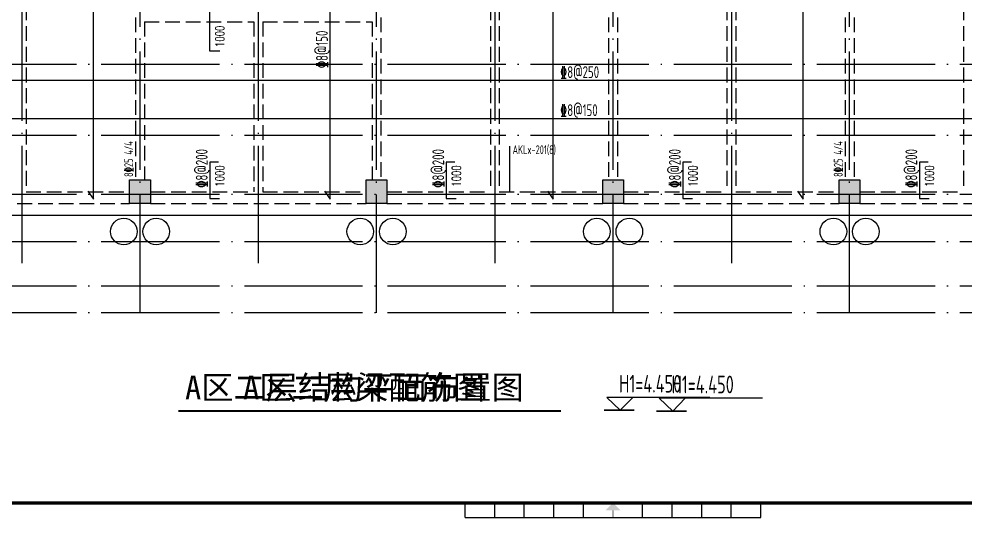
# Model space of a CAD drawing. Header units: millimetres. Extents: x 2998490 to 15040601, y 444546 to 7822218.
# Drawn here: x 14164175 to 14196175, y 7654454 to 7671349 of the extents above; entities that cross this region are included whole.
import ezdxf

# ---------------------------------------------------------------- set-up
doc = ezdxf.new("R2010")
doc.units = ezdxf.units.MM
doc.header["$LTSCALE"] = 2000
doc.linetypes.add('DASH', pattern=[0.35, 0.25, -0.1])
doc.linetypes.add('DOTE', pattern=[2.42, 2, -0.2, 0.02, -0.2])
for name, color, linetype in [('3-AXIS', 3, 'Continuous'), ('3-ban', 84, 'Continuous'), ('3-ban-rein', 1, 'Continuous'), ('3-ban-TEXT', 7, 'Continuous'), ('3-column-DOWN', 232, 'Continuous'), ('3-COLUMN-UP', 2, 'Continuous'), ('3-dote', 43, 'DOTE'), ('3-HATCH', 8, 'Continuous'), ('3-liang-rein-Y', 130, 'Continuous'), ('3-liang-R截面-X', 50, 'Continuous'), ('3-liang-s-1', 44, 'Continuous'), ('3-liang-xu', 120, 'DASH'), ('3-装饰线脚', 7, 'Continuous'), ('图框', 7, 'Continuous')]:
    doc.layers.add(name, color=color, linetype=linetype)
doc.styles.add('TJ1', font='tj-romans1.shx', dxfattribs={"width": 0.8, "bigfont": 'tj-hztxt1.shx'})
doc.styles.add('TSSD_Rein', font='Tssdeng.shx', dxfattribs={"width": 0.7, "bigfont": 'hztxt.shx'})
doc.styles.add('黑体', font='SIMHEI.TTF')

# ---------------------------------------------------------------- blocks, each defined once
blk = doc.blocks.new('TJAD_TK_A0')
at = {"layer": '图框'}
for p, q in [((1517.5, -436.65), (1517.5, -431.65)), ((1527.5, -436.65), (1527.5, -431.65)), ((1537.5, -436.65), (1537.5, -431.65)), ((1547.5, -436.65), (1547.5, -431.65)), ((1557.5, -436.65), (1557.5, -431.65)), ((1577.5, -436.65), (1577.5, -431.65)), ((1587.5, -436.65), (1587.5, -431.65)), ((1597.5, -436.65), (1597.5, -431.65)), ((1607.5, -436.65), (1607.5, -431.65)), ((1617.5, -436.65), (1617.5, -431.65)), ((1517.5, -436.65), (1617.5, -436.65))]:
    blk.add_line(p, q, dxfattribs=at)
at = {"layer": '图框', "const_width": 1.2}
blk.add_lwpolyline([(2152, -431.7), (2152, 389.3), (998, 389.3), (998, -431.7)], close=True, dxfattribs=at)
at = {"layer": '图框', "const_width": 0.3}
blk.add_lwpolyline([(1567.5, -434.15), (1567.5, -436.65)], dxfattribs=at)
at = {"layer": '图框'}
blk.add_solid([(1570, -434.15), (1565, -434.15), (1567.5, -431.65)], dxfattribs=at)

msp = doc.modelspace()

# ---------------------------------------------------------------- hatches: boundary and pattern name
at = {"layer": '3-HATCH'}
for points in [[(14167920.3, 7665902), (14168620.3, 7665902), (14168620.3, 7665102), (14167920.3, 7665102)], [(14175920.3, 7665902), (14176620.3, 7665902), (14176620.3, 7665102), (14175920.3, 7665102)], [(14183920.3, 7665902), (14184620.3, 7665902), (14184620.3, 7665102), (14183920.3, 7665102)], [(14191920.3, 7665902), (14192620.3, 7665902), (14192620.3, 7665102), (14191920.3, 7665102)]]:
    msp.add_hatch(color=256, dxfattribs=at).paths.add_polyline_path(points)

# ---------------------------------------------------------------- linework, layer by layer
at = {"layer": '3-AXIS', "color": 15, "linetype": 'DOTE'}
for p, q in [((14168270.3, 7661402), (14168270.3, 7691334.2)), ((14176270.3, 7661402), (14176270.3, 7691334.2)), ((14184270.3, 7661402), (14184270.3, 7691334.2)), ((14192270.3, 7661402), (14192270.3, 7691334.2)), ((14214520.3, 7669802), (14134833, 7669802)), ((14214520.3, 7667402), (14134833, 7667402)), ((14214520.3, 7665402), (14134833, 7665402)), ((14214520.3, 7663802), (14134833, 7663802)), ((14214520.3, 7662302), (14134833, 7662302)), ((14214520.3, 7661402), (14134833, 7661402))]:
    msp.add_line(p, q, dxfattribs=at)
at = {"layer": '3-ban'}
msp.add_lwpolyline([(14189319.5, 7658508.8), (14185832.5, 7658508.8), (14186288.2, 7658077.5), (14185743.2, 7658077.5), (14186751.9, 7658077.5), (14186288.2, 7658077.5), (14186712.1, 7658508.8)], dxfattribs=at)
at = {"layer": '3-ban', "const_width": 70}
msp.add_lwpolyline([(14169564.4, 7658077.5), (14182509.9, 7658077.5)], dxfattribs=at)
at = {"layer": '3-ban-rein'}
for points in [[(14166506.8, 7665518.1), (14166700.2, 7665244.4), (14166700.2, 7675592.3), (14166497.1, 7675362.9)], [(14174506.8, 7665518.1), (14174700.2, 7665244.4), (14174700.2, 7675592.3), (14174497.1, 7675362.9)], [(14182048.9, 7665518.1), (14182242.4, 7665244.4), (14182242.4, 7675592.3), (14182039.3, 7675362.9)], [(14190506.8, 7665518.1), (14190700.2, 7665244.4), (14190700.2, 7675592.3), (14190497.1, 7675362.9)], [(14170967.8, 7670252), (14170629.8, 7670252), (14170629.8, 7672435.2), (14170975.8, 7672435.2)], [(14152126.5, 7668933.4), (14152126.5, 7669271.4), (14214717.6, 7669271.4), (14214717.6, 7668925.4)], [(14152332.3, 7668176.7), (14152058.6, 7667983.3), (14214719.7, 7667983.3), (14214490.4, 7668186.4)], [(14170921.9, 7666502), (14170629.8, 7666502), (14170629.8, 7665276), (14170959.1, 7665276)], [(14178921.9, 7666502), (14178629.8, 7666502), (14178629.8, 7665276), (14178959.1, 7665276)], [(14186921.9, 7666502), (14186629.8, 7666502), (14186629.8, 7665276), (14186959.1, 7665276)], [(14194921.9, 7666502), (14194629.8, 7666502), (14194629.8, 7665276), (14194959.1, 7665276)]]:
    msp.add_lwpolyline(points, dxfattribs=at)
at = {"layer": '3-column-DOWN'}
for points in [[(14167920.3, 7665902), (14168620.3, 7665902), (14168620.3, 7665102), (14167920.3, 7665102)], [(14175920.3, 7665902), (14176620.3, 7665902), (14176620.3, 7665102), (14175920.3, 7665102)], [(14183920.3, 7665902), (14184620.3, 7665902), (14184620.3, 7665102), (14183920.3, 7665102)], [(14191920.3, 7665902), (14192620.3, 7665902), (14192620.3, 7665102), (14191920.3, 7665102)]]:
    msp.add_lwpolyline(points, close=True, dxfattribs=at)
at = {"layer": '3-COLUMN-UP'}
for points in [[(14167920.3, 7665902), (14168620.3, 7665902), (14168620.3, 7665102), (14167920.3, 7665102)], [(14175920.3, 7665902), (14176620.3, 7665902), (14176620.3, 7665102), (14175920.3, 7665102)], [(14183920.3, 7665902), (14184620.3, 7665902), (14184620.3, 7665102), (14183920.3, 7665102)], [(14191920.3, 7665902), (14192620.3, 7665902), (14192620.3, 7665102), (14191920.3, 7665102)]]:
    msp.add_lwpolyline(points, close=True, dxfattribs=at)
at = {"layer": '3-dote'}
for p, q in [((14164270.3, 7691258.4), (14164270.3, 7663076.8)), ((14172270.3, 7691258.4), (14172270.3, 7663076.8)), ((14180270.3, 7691258.4), (14180270.3, 7663076.8)), ((14188270.3, 7691258.4), (14188270.3, 7663076.8))]:
    msp.add_line(p, q, dxfattribs=at)
at = {"layer": '3-liang-R截面-X'}
msp.add_line((14180763.5, 7667040.4), (14180763.5, 7665502), dxfattribs=at)
msp.add_lwpolyline([(14187545.1, 7658535.1), (14184058.1, 7658535.1), (14184513.8, 7658103.8), (14183968.8, 7658103.8), (14184977.6, 7658103.8), (14184513.8, 7658103.8), (14184937.7, 7658535.1)], dxfattribs=at)
at = {"layer": '3-liang-R截面-X', "const_width": 70}
msp.add_lwpolyline([(14171313.3, 7658077.5), (14180689, 7658077.5)], dxfattribs=at)
at = {"layer": '3-liang-s-1'}
msp.add_lwpolyline([(14141570.3, 7688102), (14141570.3, 7679702), (14140370.3, 7679702), (14140370.3, 7673128.5), (14137170.5, 7669928.7), (14137170.5, 7664875.3), (14140743.8, 7661302), (14145797.2, 7661302), (14149370.5, 7664875.3), (14149371.5, 7666702), (14151570.3, 7666702), (14151570.3, 7664702), (14215220.3, 7664702), (14215220.3, 7666552), (14214820.3, 7666552)], dxfattribs=at)
at = {"layer": '3-liang-xu'}
for p, q in [((14164420.3, 7675302), (14164420.3, 7665502)), ((14180120.3, 7675302), (14180120.3, 7665502)), ((14180420.3, 7675302), (14180420.3, 7665502)), ((14188120.3, 7675302), (14188120.3, 7665502)), ((14188420.3, 7675302), (14188420.3, 7665502)), ((14196120.3, 7675302), (14196120.3, 7665502)), ((14168120.3, 7674902), (14168120.3, 7665902)), ((14176420.3, 7674902), (14176420.3, 7665902)), ((14184120.3, 7674902), (14184120.3, 7665902)), ((14184420.3, 7674902), (14184420.3, 7665902)), ((14192120.3, 7674902), (14192120.3, 7665902)), ((14192420.3, 7674902), (14192420.3, 7665902)), ((14168420.3, 7671252), (14172120.3, 7671252)), ((14168420.3, 7671252), (14168420.3, 7665902)), ((14172120.3, 7671252), (14172120.3, 7665502)), ((14172420.3, 7671252), (14176120.3, 7671252)), ((14172420.3, 7671252), (14172420.3, 7665502)), ((14176120.3, 7671252), (14176120.3, 7665902)), ((14164420.3, 7665502), (14167920.3, 7665502)), ((14168620.3, 7665502), (14172120.3, 7665502)), ((14172420.3, 7665502), (14175920.3, 7665502)), ((14176620.3, 7665502), (14180120.3, 7665502)), ((14180420.3, 7665502), (14183920.3, 7665502)), ((14184620.3, 7665502), (14188120.3, 7665502)), ((14188420.3, 7665502), (14191920.3, 7665502)), ((14192620.3, 7665502), (14196120.3, 7665502)), ((14160620.3, 7665102), (14167920.3, 7665102)), ((14168620.3, 7665102), (14175920.3, 7665102)), ((14176620.3, 7665102), (14183920.3, 7665102)), ((14184620.3, 7665102), (14191920.3, 7665102)), ((14192620.3, 7665102), (14199920.3, 7665102))]:
    msp.add_line(p, q, dxfattribs=at)
at = {"layer": '3-装饰线脚'}
for centre in [(14167720.3, 7664152), (14168820.3, 7664152), (14175720.3, 7664152), (14176820.3, 7664152), (14183720.3, 7664152), (14184820.3, 7664152), (14191720.3, 7664152), (14192820.3, 7664152)]:
    msp.add_circle(centre, 450, dxfattribs=at)

# ---------------------------------------------------------------- block references
at = {"layer": '图框', "xscale": 100, "yscale": 100, "zscale": 100}
msp.add_blockref('TJAD_TK_A0', (14027517.1, 7698133.9), dxfattribs=at)

# ---------------------------------------------------------------- texts
at = {"layer": '3-ban', "style": 'TSSD_Rein', "width": 0.7}
for s, rotation, p in [('%%1328@150', 89.99419, (14174623.1, 7669684.3, -5065)), ('%%1328@250', 359.99419, (14182479.1, 7669348.4, -5065)), ('%%1328@150', 359.99419, (14182479.1, 7668060.3, -5065)), ('%%1328@200', 90.00581, (14170557.6, 7665638, -5065)), ('%%1328@200', 90.00581, (14178557.6, 7665638, -5065)), ('%%1328@200', 90.00581, (14186557.6, 7665638, -5065)), ('%%1328@200', 90.00581, (14194557.6, 7665638, -5065))]:
    msp.add_text(s, height=400, rotation=rotation, dxfattribs=at).set_placement(p)
at = {"layer": '3-ban', "style": '黑体'}
msp.add_text('A区二层结构平面布置图', height=800, dxfattribs=at).set_placement((14169795.7, 7658477.5))
at = {"layer": '3-ban', "style": 'TSSD_Rein', "width": 0.7}
msp.add_text('H1=4.450', height=600, dxfattribs=at).set_placement((14186247.7, 7658676))
at = {"layer": '3-ban-TEXT', "style": 'TJ1', "width": 0.7}
for p in [(14171119.7, 7670398.9), (14171119.7, 7665671.9), (14179119.7, 7665671.9), (14187119.7, 7665671.9), (14195119.7, 7665671.9)]:
    msp.add_text('1000', height=300, rotation=90, dxfattribs=at).set_placement(p)
at = {"layer": '3-liang-rein-Y', "style": 'TSSD_Rein', "width": 0.7}
for p in [(14168034.8, 7666002), (14192034.8, 7666002)]:
    msp.add_text('8%%13225 4/4', height=300, rotation=90, dxfattribs=at).set_placement(p)
at = {"layer": '3-liang-R截面-X', "style": 'TSSD_Rein', "width": 0.7}
for s, height, p in [('AKLx-201(8)', 300, (14180871.6, 7666772.7)), ('H1=4.450', 600, (14184473.3, 7658702.3))]:
    msp.add_text(s, height=height, dxfattribs=at).set_placement(p)
at = {"layer": '3-liang-R截面-X', "style": '黑体'}
msp.add_text('A区二层梁配筋图', height=800, dxfattribs=at).set_placement((14171758.4, 7658477.5))

doc.saveas('drawing.dxf')
